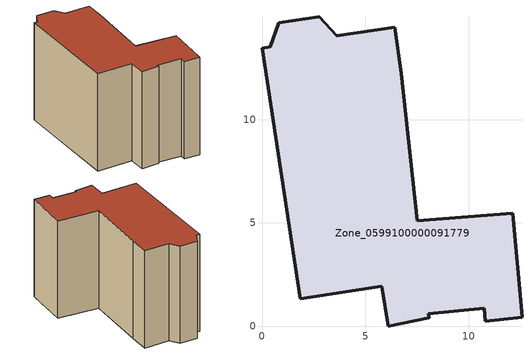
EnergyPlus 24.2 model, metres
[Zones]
Zone_0599100000091779
 floor ground (C_G): 5.8,1.93 1.84,1.33 0,13.45 0.41,13.51 0.8,14.69 2.78,14.97 3.62,14.05 6.42,14.46 6.73,12.24 7.52,5.1 12.12,5.46 12.58,0.43 10.81,0.24 10.75,0.87 8.06,0.6 8.08,0.4 6.11,0 z0
 wall outside (C_F): 2.78,14.97 0.8,14.69 0.41,13.51 0,13.45 1.84,1.33 5.8,1.93 6.11,0 8.08,0.4 8.06,0.6 10.75,0.87 10.81,0.24 12.58,0.43 12.12,5.46 7.52,5.1 6.73,12.24 6.42,14.46 3.62,14.05 2.78,14.97 z0:11.23
 roof outside (C_R): 12.58,0.43 12.12,5.46 7.52,5.1 6.73,12.24 6.42,14.46 3.62,14.05 2.78,14.97 0.8,14.69 0.41,13.51 0,13.45 1.84,1.33 5.8,1.93 6.11,0 8.08,0.4 8.06,0.6 10.75,0.87 10.81,0.24 z11.23
[BUILDING]
Pand.0599100000091779: North Axis=0; Terrain=City; Loads Convergence Tolerance Value=0.04; Temperature Convergence Tolerance Value=0.4; Solar Distribution=FullExterior; Maximum Number of Warmup Days=25; Minimum Number of Warmup Days=1
[Site:Location]
Rotterdam.The.Hague.AP_ZH_NLD Design_Conditions: Latitude=51.96; Longitude=4.45; Time Zone=1; Elevation=-4.5
[SITE:GROUNDTEMPERATURE:BUILDINGSURFACE]
18, 18, 18, 18, 18, 18, 18, 18, 18, 18, 18, 18
[MATERIAL] Thermal Absorptance=0.9; Solar Absorptance=0.7; Visible Absorptance=0.7
Name | Roughness | Thickness | Conductivity | Density | Specific Heat
G.TC.1946 | MediumSmooth | 0.15 | 1 | 540 | 1210
F.TC.1946 | Rough | 0.3 | 0.857143 | 1920 | 840
R.TC.1946 | MediumRough | 0.2 | 0.909091 | 1500 | 1000
[CONSTRUCTION]
C_G: G.TC.1946
C_F: F.TC.1946
C_R: R.TC.1946
[ZONE]
Zone_0599100000091779: Type=1; Multiplier=1; Ceiling Height=Autocalculate; Volume=Autocalculate; Floor Area=autocalculate; Part of Total Floor Area=Yes
[ZONEINFILTRATION:DESIGNFLOWRATE]
Infil_Zone_0599100000091779: Zone or ZoneList or Space or SpaceList=Zone_0599100000091779; Schedule=AlwaysOn; Design Flow Rate Calculation Method=Flow/Area; Flow Rate per Floor Area=0.003; Constant Term Coefficient=1; Temperature Term Coefficient=0; Velocity Term Coefficient=0; Velocity Squared Term Coefficient=0
[HVACTEMPLATE:ZONE:IDEALLOADSAIRSYSTEM]
Zone_0599100000091779: Maximum Heating Supply Air Temperature=50; Minimum Cooling Supply Air Temperature=13; Maximum Heating Supply Air Humidity Ratio=0.0156; Minimum Cooling Supply Air Humidity Ratio=0.0077; Heating Limit=NoLimit; Cooling Limit=NoLimit; Dehumidification Control Type=ConstantSensibleHeatRatio; Cooling Sensible Heat Ratio=0.7; Dehumidification Setpoint=60; Humidification Control Type=None; Humidification Setpoint=30; Outdoor Air Method=None; Outdoor Air Flow Rate per Person=0.00944; Outdoor Air Flow Rate per Zone Floor Area=0; Outdoor Air Flow Rate per Zone=0; Demand Controlled Ventilation Type=None; Outdoor Air Economizer Type=NoEconomizer; Heat Recovery Type=None; Sensible Heat Recovery Effectiveness=0.7; Latent Heat Recovery Effectiveness=0.65
[ZONECONTROL:THERMOSTAT]
ThermostatControl_Zone_0599100000091779: Zone or ZoneList=Zone_0599100000091779; Control Type Schedule=DualSetpointControlType; Control 1=Thermostat_Zone_0599100000091779; Temperature Difference Between Cutout And Setpoint=0
[THERMOSTATSETPOINT:DUALSETPOINT]
Thermostat_Zone_0599100000091779: Heating Setpoint Temperature Schedule=HeatingSetpoint_Zone_0599100000091779; Cooling Setpoint Temperature Schedule=CoolingSetpoint_Zone_0599100000091779
[SCHEDULE:COMPACT]
HeatingSetpoint_Zone_0599100000091779: Through: 12/31, For: AllDays, Until: 24:00, 21
CoolingSetpoint_Zone_0599100000091779: Through: 12/31, For: AllDays, Until: 24:00, 24
DualSetpointControlType: Through: 12/31, For: AllDays, Until: 24:00, 4
AlwaysOn: Through: 12/31, For: AllDays, Until: 24:00, 1
